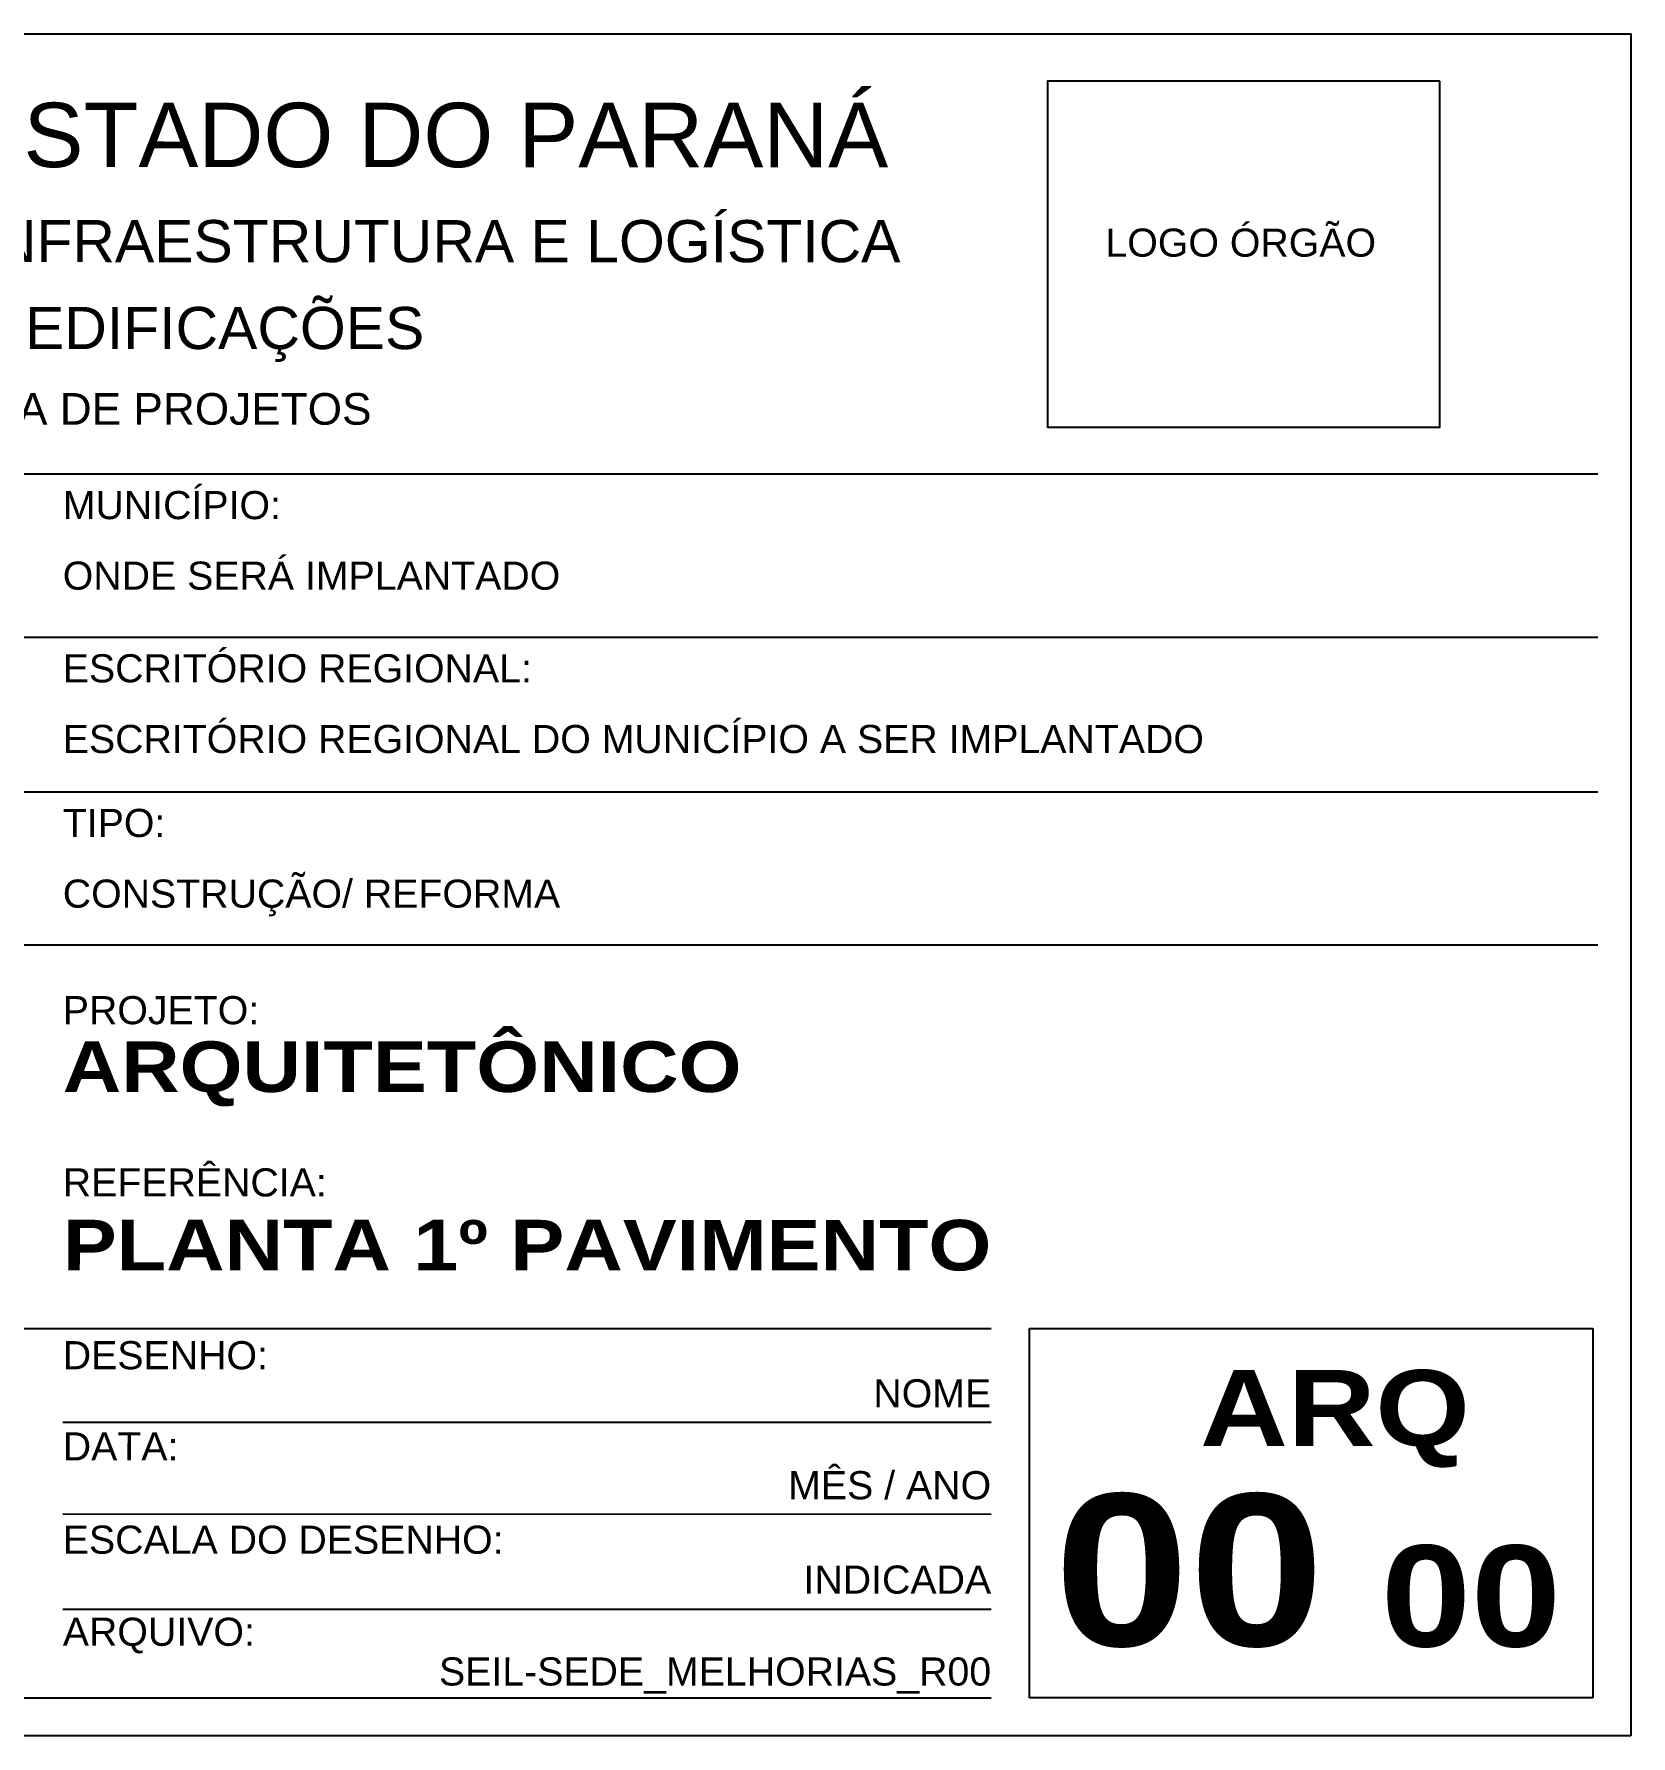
# Model space of a CAD drawing. Header units: millimetres. Extents: x 0 to 687901, y 0 to 346525.
# Drawn here: x 19014 to 20057, y 45481 to 46594 of the extents above; entities that cross this region are included whole.
import ezdxf
from ezdxf.enums import TextEntityAlignment as Align

# ---------------------------------------------------------------- set-up
doc = ezdxf.new("R2010")
doc.units = ezdxf.units.MM
doc.layers.add('ARQ_Texto', color=7, linetype='Continuous')
doc.styles.add('ARIAL', font='arial.ttf')
doc.styles.add('arial bold', font='')
doc.styles.get('arial bold').set_extended_font_data('Arial Black')

msp = doc.modelspace()

# ---------------------------------------------------------------- linework, layer by layer
at = {"layer": 'ARQ_Texto'}
for p, q in [((17894.9, 46306.3), (20035.8, 46306.3)), ((17894.9, 46199.6), (20035.8, 46199.6)), ((17894.9, 46098.5), (20035.8, 46098.5)), ((17894.9, 45998.5), (20035.8, 45998.5)), ((17894.9, 45747.6), (19639.2, 45747.6)), ((19664.2, 45747.6), (20032.4, 45747.5)), ((19664.2, 45506.2), (19664.2, 45747.6)), ((20032.4, 45747.5), (20032.4, 45506.2)), ((19032.4, 45686.4), (19639.2, 45686.4)), ((19032.4, 45626.3), (19639.2, 45626.2)), ((19032.4, 45564.1), (19639.2, 45564.1)), ((17894.9, 45506.2), (19639.2, 45506.2)), ((20032.4, 45506.2), (19664.2, 45506.2))]:
    msp.add_line(p, q, dxfattribs=at)
for points in [[(20057.4, 45481.2), (17869.9, 45481.2), (17869.9, 46593.9), (20057.4, 46593.9)], [(19932.4, 46563), (19676, 46563), (19676, 46336.9), (19932.4, 46336.9)]]:
    msp.add_lwpolyline(points, close=True, dxfattribs=at)

# ---------------------------------------------------------------- texts
at = {"layer": 'ARQ_Texto', "style": 'ARIAL'}
for s, height, p in [('GOVERNO DO ESTADO DO PARANÁ', 42.095, (19059, 46527.9)), ('SEIL - SECRETARIA DE INFRAESTRUTURA E LOGÍSTICA', 27.563, (19059, 46458.5)), ('PARANÁ EDIFICAÇÕES', 27.563, (19053.7, 46401.7)), ('GERÊNCIA DE PROJETOS', 20.672, (19052.9, 46348.8))]:
    msp.add_text(s, height=height, rotation=359.9947, dxfattribs=at).set_placement(p, align=Align.MIDDLE_CENTER)
at = {"layer": 'ARQ_Texto'}
for s, height, style, p in [('LOGO ÓRGÃO', 18.38, 'ARIAL', (19713.9, 46457.5)), ('MUNICÍPIO: ', 18.375, 'ARIAL', (19032.4, 46285.9)), ('ONDE SERÁ IMPLANTADO', 18.375, 'ARIAL', (19032.4, 46239.8)), ('ESCRITÓRIO REGIONAL: ', 18.375, 'ARIAL', (19032.4, 46179.2)), ('ESCRITÓRIO REGIONAL DO MUNICÍPIO A SER IMPLANTADO', 18.375, 'ARIAL', (19032.4, 46133)), ('TIPO: ', 18.38, 'ARIAL', (19032.4, 46078.1)), ('CONSTRUÇÃO/ REFORMA', 18.375, 'ARIAL', (19032.4, 46031.9)), ('PROJETO:', 18.38, 'ARIAL', (19032.4, 45955.7)), ('REFERÊNCIA:', 18.375, 'ARIAL', (19032.4, 45843.1)), ('PLANTA 1º PAVIMENTO ', 33.075, 'arial bold', (19032.4, 45802.1)), ('DESENHO: ', 18.38, 'ARIAL', (19032.4, 45730.1)), ('DATA:', 18.38, 'ARIAL', (19032.4, 45670.5)), ('ESCALA DO DESENHO:', 18.375, 'ARIAL', (19032.4, 45609.5)), ('ARQUIVO:', 18.38, 'ARIAL', (19032.4, 45549.3))]:
    msp.add_text(s, height=height, rotation=359.9947, dxfattribs=dict(at, style=style)).set_placement(p, align=Align.MIDDLE_LEFT)
at = {"layer": 'ARQ_Texto', "style": 'arial bold'}
for s, height, p in [('ARQUITETÔNICO', 33.075, (19032.4, 45902.2)), ('ARQ', 49.61, (19775.8, 45670.8)), ('00', 99.23, (19680.4, 45540.1)), ('00', 66.15, (19894, 45539.6))]:
    msp.add_text(s, height=height, rotation=359.9947, dxfattribs=at).set_placement(p)
at = {"layer": 'ARQ_Texto', "style": 'ARIAL'}
for s, height, p in [('NOME', 18.38, (19639.2, 45705.2)), ('MÊS / ANO', 18.38, (19639.2, 45645.1)), ('INDICADA', 18.38, (19639.2, 45583.4)), ('SEIL-SEDE_MELHORIAS_R00', 18.375, (19639.2, 45523.3))]:
    msp.add_text(s, height=height, rotation=359.9947, dxfattribs=at).set_placement(p, align=Align.MIDDLE_RIGHT)

doc.saveas('drawing.dxf')
